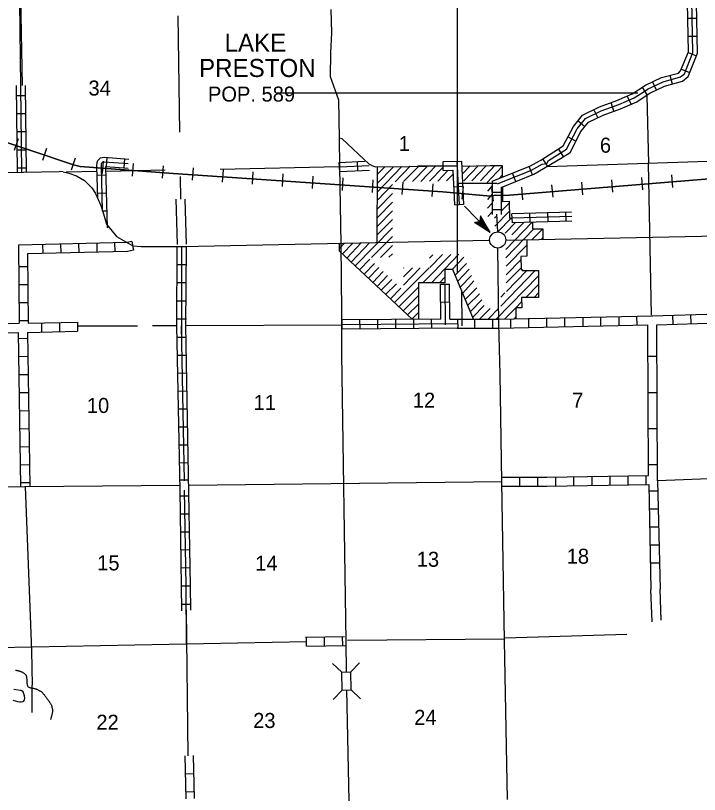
# Model space of a CAD drawing. Extents: x 1817418 to 2236108, y 15985408 to 16412015.
# Drawn here: x 2050448 to 2073203, y 16101360 to 16127272 of the extents above; entities that cross this region are included whole.
import ezdxf

# ---------------------------------------------------------------- set-up
doc = ezdxf.new("R2010")
doc.units = 0
for name, color, linetype in [('L1', 7, 'Continuous'), ('L11', 7, 'Continuous'), ('L13', 7, 'Continuous'), ('L14', 7, 'Continuous'), ('L15', 7, 'Continuous'), ('L16', 7, 'Continuous'), ('L18', 7, 'Continuous'), ('L28', 7, 'Continuous'), ('L4', 7, 'Continuous'), ('L5', 7, 'Continuous'), ('L8', 7, 'Continuous'), ('L9', 7, 'Continuous')]:
    doc.layers.add(name, color=color, linetype=linetype)

msp = doc.modelspace()

# ---------------------------------------------------------------- linework, layer by layer
at = {"layer": 'L1'}
for p, q in [((2065154, 16118703), (2065154, 16130704)), ((2059156, 16124700), (2071152, 16124701)), ((2065154, 16124701), (2065154, 16124701))]:
    msp.add_line(p, q, dxfattribs=at)
at = {"layer": 'L11'}
for p, q in [((2055840, 16119653), (2055790, 16121165)), ((2056136, 16119669), (2056093, 16121160)), ((2071630, 16107106), (2071591, 16108180)), ((2071929, 16107156), (2071893, 16108189))]:
    msp.add_line(p, q, dxfattribs=at)
at = {"layer": 'L13'}
for p, q in [((2050531, 16132469), (2050667, 16124948)), ((2055914, 16123396), (2055862, 16127267)), ((2071516, 16122355), (2071469, 16124600)), ((2079420, 16122625), (2068137, 16122239)), ((2055423, 16122129), (2053460, 16122088)), ((2061221, 16122235), (2057261, 16122150)), ((2071611, 16117303), (2071509, 16122354)), ((2053160, 16122082), (2052129, 16122061)), ((2055944, 16121162), (2055934, 16121921)), ((2054505, 16116944), (2052514, 16116934)), ((2055814, 16116949), (2055006, 16116949)), ((2061294, 16116976), (2056115, 16116949)), ((2080297, 16112118), (2071812, 16111796)), ((2066627, 16111759), (2056215, 16111638)), ((2050764, 16111599), (2045671, 16111479)), ((2055915, 16111636), (2050764, 16111599)), ((2050764, 16111599), (2050981, 16106146)), ((2056195, 16102649), (2056132, 16107496)), ((2070788, 16106685), (2066727, 16106558)), ((2060124, 16106433), (2045598, 16106151)), ((2066713, 16106524), (2061491, 16106477)), ((2050981, 16106146), (2051004, 16104995)), ((2051003, 16104089), (2051004, 16104995))]:
    msp.add_line(p, q, dxfattribs=at)
at = {"layer": 'L15'}
for p, q in [((2050539, 16123169), (2050397, 16122779)), ((2051479, 16122853), (2051347, 16122451)), ((2052430, 16122525), (2052298, 16122134)), ((2053364, 16122425), (2053327, 16122013)), ((2054362, 16122351), (2054330, 16121934)), ((2055355, 16122277), (2055328, 16121860)), ((2056353, 16122208), (2056321, 16121791)), ((2057356, 16122145), (2057319, 16121728)), ((2058348, 16122071), (2058322, 16121659)), ((2059346, 16122002), (2059320, 16121585)), ((2060344, 16121934), (2060312, 16121517)), ((2061337, 16121870), (2061310, 16121453)), ((2071279, 16121886), (2071310, 16121480)), ((2072271, 16121971), (2072303, 16121554)), ((2062340, 16121802), (2062313, 16121385)), ((2063338, 16121733), (2063306, 16121321)), ((2064336, 16121670), (2064304, 16121253)), ((2068285, 16121643), (2068322, 16121226)), ((2069278, 16121728), (2069315, 16121311)), ((2070281, 16121812), (2070312, 16121395)), ((2065339, 16121585), (2065297, 16121168)), ((2066279, 16121511), (2066337, 16121094)), ((2067287, 16121559), (2067319, 16121142))]:
    msp.add_line(p, q, dxfattribs=at)
for points in [[(2049462, 16123286), (2052372, 16122303), (2052599, 16122251), (2055687, 16122018), (2064663, 16121411), (2066247, 16121269), (2066421, 16121295), (2066754, 16121284), (2075830, 16122029), (2078465, 16122266), (2080888, 16122409), (2087736, 16123043), (2087937, 16123043), (2088401, 16123243), (2092678, 16125651)], [(2092678, 16125651), (2088401, 16123243), (2087937, 16123085), (2087736, 16123043), (2080888, 16122409), (2078465, 16122266), (2075830, 16122029), (2066754, 16121284), (2066421, 16121295), (2066247, 16121269), (2064663, 16121411), (2055687, 16122018), (2052599, 16122251), (2052372, 16122303), (2049462, 16123286)]]:
    msp.add_lwpolyline(points, dxfattribs=at)
at = {"layer": 'L16'}
for p, q in [((2062485, 16119728), (2062489, 16122236)), ((2063296, 16122251), (2062488, 16121413)), ((2063010, 16122230), (2062488, 16121697)), ((2062731, 16122245), (2062489, 16121993)), ((2063581, 16122261), (2063081, 16121744)), ((2063839, 16122245), (2063353, 16121748)), ((2064140, 16122251), (2063655, 16121752)), ((2064436, 16122277), (2063936, 16121757)), ((2064678, 16122232), (2064220, 16121762)), ((2064830, 16122122), (2064498, 16121766)), ((2065294, 16122267), (2066235, 16122280)), ((2065571, 16122271), (2065308, 16121998)), ((2065844, 16122274), (2065366, 16121774)), ((2066112, 16122278), (2065632, 16121775)), ((2066393, 16122282), (2065919, 16121777)), ((2066641, 16122254), (2066144, 16121724)), ((2066235, 16122280), (2066640, 16122285)), ((2066640, 16122287), (2066643, 16121895)), ((2065007, 16121999), (2064786, 16121771)), ((2066642, 16121963), (2066539, 16121853)), ((2062988, 16121648), (2062487, 16121129)), ((2066305, 16121603), (2066146, 16121433)), ((2062988, 16121350), (2062487, 16120841)), ((2066306, 16121335), (2066147, 16121156)), ((2066646, 16121367), (2066607, 16121328)), ((2066645, 16121569), (2066647, 16121090)), ((2066647, 16121095), (2066609, 16121055)), ((2066647, 16121090), (2066869, 16121092)), ((2066869, 16121092), (2066887, 16120533)), ((2062987, 16121064), (2062487, 16120556)), ((2066308, 16121029), (2066148, 16120869)), ((2066871, 16121026), (2066611, 16120761)), ((2062987, 16120779), (2062486, 16120270)), ((2066310, 16120742), (2066162, 16120587)), ((2066463, 16120611), (2066387, 16120534)), ((2066890, 16120780), (2066396, 16120271)), ((2062987, 16120493), (2062486, 16119985)), ((2066934, 16120534), (2066497, 16120078)), ((2067074, 16120379), (2066736, 16120031)), ((2067639, 16120396), (2066761, 16119494)), ((2066887, 16120533), (2066973, 16120534)), ((2067356, 16120387), (2066958, 16119978)), ((2067649, 16120396), (2067653, 16120176)), ((2062986, 16120208), (2061745, 16118948)), ((2067696, 16120176), (2066765, 16119215)), ((2067989, 16120179), (2067637, 16119819)), ((2067653, 16120176), (2067988, 16120174)), ((2067988, 16120174), (2067993, 16119825)), ((2062986, 16119923), (2062286, 16119218)), ((2067458, 16119815), (2067456, 16119266)), ((2067993, 16119885), (2067932, 16119824)), ((2061389, 16119699), (2061223, 16119522)), ((2061223, 16119437), (2061224, 16119695)), ((2061669, 16119705), (2061327, 16119340)), ((2061949, 16119711), (2061473, 16119203)), ((2062229, 16119716), (2061619, 16119066)), ((2062985, 16119626), (2062592, 16119224)), ((2067457, 16119634), (2066769, 16118930)), ((2063651, 16117164), (2061223, 16119437)), ((2062985, 16119347), (2062871, 16119230)), ((2064932, 16119326), (2063997, 16118379)), ((2064332, 16119315), (2064222, 16119200)), ((2064653, 16119321), (2064227, 16118895)), ((2065199, 16119331), (2064728, 16118841)), ((2067456, 16119266), (2067263, 16119262)), ((2067263, 16119262), (2067269, 16118824)), ((2062239, 16119171), (2061887, 16118815)), ((2062396, 16119024), (2062046, 16118667)), ((2065368, 16119233), (2064978, 16118827)), ((2065456, 16119023), (2065076, 16118638)), ((2067266, 16119145), (2066773, 16118643)), ((2062540, 16118889), (2062191, 16118531)), ((2062683, 16118755), (2062337, 16118394)), ((2064212, 16118880), (2063055, 16117722)), ((2063368, 16118878), (2063353, 16118863)), ((2063913, 16118879), (2063354, 16118298)), ((2063658, 16118879), (2063354, 16118579)), ((2064728, 16118841), (2064284, 16118380)), ((2064996, 16118827), (2064728, 16118822)), ((2064728, 16118822), (2064735, 16118381)), ((2065691, 16117172), (2064996, 16118827)), ((2065536, 16118833), (2065160, 16118437)), ((2067739, 16118790), (2066592, 16117602)), ((2067268, 16118876), (2066777, 16118379)), ((2067462, 16118790), (2066779, 16118095)), ((2067269, 16118824), (2067301, 16118823)), ((2067301, 16118823), (2067302, 16118790)), ((2067302, 16118790), (2067847, 16118789)), ((2067847, 16118789), (2067851, 16117891)), ((2062828, 16118619), (2062477, 16118263)), ((2062968, 16118488), (2062609, 16118139)), ((2064732, 16118571), (2064549, 16118381)), ((2065623, 16118626), (2065245, 16118234)), ((2067848, 16118614), (2066437, 16117176)), ((2063118, 16118347), (2062762, 16117996)), ((2063854, 16118239), (2063201, 16117586)), ((2064735, 16118381), (2063854, 16118379)), ((2063854, 16118379), (2063856, 16117166)), ((2065700, 16118442), (2065327, 16118040)), ((2067849, 16118325), (2067425, 16117891)), ((2063267, 16118208), (2062920, 16117848)), ((2065798, 16118210), (2065414, 16117833)), ((2065882, 16118010), (2065498, 16117633)), ((2066728, 16118043), (2066591, 16117904)), ((2067851, 16118051), (2067700, 16117891)), ((2063855, 16117957), (2063347, 16117449)), ((2065963, 16117817), (2065583, 16117429)), ((2067292, 16117756), (2067090, 16117550)), ((2067851, 16117891), (2067287, 16117891)), ((2067287, 16117891), (2067293, 16117553)), ((2063855, 16117675), (2063493, 16117312)), ((2066043, 16117625), (2065665, 16117234)), ((2066236, 16117525), (2065885, 16117173)), ((2066519, 16117526), (2066179, 16117175)), ((2067093, 16117553), (2066729, 16117181)), ((2067293, 16117553), (2067092, 16117550)), ((2067092, 16117550), (2067095, 16117184)), ((2063856, 16117392), (2063639, 16117175)), ((2067095, 16117250), (2067036, 16117188))]:
    msp.add_line(p, q, dxfattribs=at)
msp.add_circle((2066492, 16119808), 269, dxfattribs=at)
at = {"layer": 'L18'}
for p, q in [((2061305, 16105428), (2060994, 16105719)), ((2061606, 16105434), (2061896, 16105735)), ((2061305, 16105428), (2061606, 16105434)), ((2061310, 16104826), (2061305, 16105428)), ((2061611, 16104837), (2061606, 16105434)), ((2061310, 16104826), (2061020, 16104520)), ((2061310, 16104826), (2061611, 16104837)), ((2061611, 16104837), (2061923, 16104536))]:
    msp.add_line(p, q, dxfattribs=at)
at = {"layer": 'L28'}
for p, q in [((2066236, 16120059), (2065386, 16120936)), ((2065920, 16120609), (2065898, 16120429)), ((2066236, 16120059), (2065920, 16120609)), ((2065714, 16120387), (2065898, 16120429)), ((2066236, 16120059), (2065714, 16120387)), ((2066152, 16120154), (2065740, 16120387)), ((2066115, 16120160), (2065756, 16120371)), ((2066057, 16120228), (2065788, 16120387)), ((2066015, 16120271), (2065830, 16120403)), ((2065935, 16120345), (2065846, 16120408)), ((2065914, 16120360), (2065862, 16120408)), ((2066036, 16120286), (2065904, 16120461)), ((2065978, 16120345), (2065914, 16120434)), ((2065914, 16120403), (2065914, 16120434)), ((2066136, 16120176), (2065920, 16120535)), ((2066205, 16120117), (2065930, 16120550)), ((2066094, 16120228), (2065930, 16120487)), ((2066046, 16120260), (2065946, 16120376)), ((2066020, 16120329), (2065946, 16120376))]:
    msp.add_line(p, q, dxfattribs=at)
at = {"layer": 'L4'}
for p, q in [((2061189, 16124468), (2061215, 16123196)), ((2061215, 16123196), (2061231, 16122235)), ((2061231, 16122235), (2061273, 16119679)), ((2063538, 16122251), (2064677, 16122269)), ((2066469, 16120492), (2066463, 16120667)), ((2066490, 16120075), (2066469, 16120492)), ((2061273, 16119679), (2061294, 16117388)), ((2066527, 16117029), (2066490, 16119537)), ((2061294, 16117388), (2061294, 16117034)), ((2066569, 16115344), (2066527, 16117029)), ((2066627, 16111759), (2066569, 16115344)), ((2066712, 16106479), (2066627, 16111759)), ((2061432, 16106458), (2061448, 16105428)), ((2066812, 16101194), (2066712, 16106479)), ((2061463, 16104837), (2061537, 16101152))]:
    msp.add_line(p, q, dxfattribs=at)
for points in [[(2060935, 16127478), (2060957, 16126702), (2060930, 16126036), (2060920, 16125250), (2061189, 16124468)], [(2062281, 16122295), (2062213, 16122325), (2061310, 16123175), (2061215, 16123196)], [(2062281, 16122295), (2062414, 16122235), (2063538, 16122251)], [(2061294, 16117034), (2061294, 16116020), (2061432, 16106458)], [(2050446, 16105490), (2050466, 16105489), (2050486, 16105487), (2050506, 16105484), (2050526, 16105481), (2050545, 16105476), (2050564, 16105471), (2050583, 16105465), (2050602, 16105458), (2050621, 16105451), (2050639, 16105443), (2050658, 16105435), (2050675, 16105426), (2050693, 16105416), (2050710, 16105406), (2050726, 16105394), (2050742, 16105382), (2050757, 16105369), (2050771, 16105354), (2050785, 16105340), (2050791, 16105332), (2050797, 16105324), (2050800, 16105316), (2050805, 16105305), (2050810, 16105286), (2050814, 16105266), (2050816, 16105247), (2050817, 16105227), (2050818, 16105207), (2050818, 16105187), (2050820, 16105167), (2050823, 16105097)], [(2050823, 16105097), (2050824, 16105088), (2050824, 16105068), (2050826, 16105048), (2050829, 16105028), (2050832, 16105009), (2050833, 16104998), (2050836, 16104989), (2050840, 16104979), (2050845, 16104971), (2050857, 16104956), (2050872, 16104942), (2050888, 16104930), (2050906, 16104921), (2050925, 16104915), (2050944, 16104910), (2050964, 16104906), (2050984, 16104902), (2051003, 16104898), (2051023, 16104895), (2051043, 16104892), (2051062, 16104887), (2051082, 16104882), (2051101, 16104878), (2051129, 16104870)], [(2050357, 16104497), (2050515, 16104451), (2050594, 16104440), (2050634, 16104441), (2050692, 16104454), (2050726, 16104476), (2050746, 16104510), (2050753, 16104549), (2050746, 16104644), (2050704, 16104768), (2050657, 16104804), (2050619, 16104815), (2050461, 16104842), (2050387, 16104850)], [(2051129, 16104870), (2051140, 16104866), (2051158, 16104858), (2051176, 16104849), (2051194, 16104840), (2051212, 16104831), (2051229, 16104821), (2051246, 16104811), (2051264, 16104802), (2051282, 16104793), (2051299, 16104783), (2051315, 16104771), (2051330, 16104757), (2051344, 16104743), (2051357, 16104728), (2051369, 16104712), (2051382, 16104697), (2051395, 16104681), (2051407, 16104665), (2051419, 16104650), (2051432, 16104634), (2051445, 16104619), (2051457, 16104603), (2051469, 16104587), (2051481, 16104571), (2051492, 16104555), (2051517, 16104521)], [(2051517, 16104521), (2051521, 16104515), (2051533, 16104499), (2051543, 16104484), (2051545, 16104483), (2051556, 16104467), (2051568, 16104451), (2051572, 16104445), (2051580, 16104434), (2051591, 16104417), (2051601, 16104400), (2051611, 16104383), (2051620, 16104365), (2051630, 16104348), (2051638, 16104330), (2051645, 16104311), (2051651, 16104292), (2051655, 16104272), (2051660, 16104253), (2051665, 16104233), (2051669, 16104214), (2051672, 16104194), (2051674, 16104174), (2051675, 16104154), (2051676, 16104134), (2051675, 16104114), (2051673, 16104094), (2051669, 16104075), (2051665, 16104055), (2051661, 16104036), (2051656, 16104016), (2051651, 16103997), (2051645, 16103978), (2051640, 16103958), (2051635, 16103939), (2051630, 16103920), (2051625, 16103900), (2051621, 16103881), (2051617, 16103861), (2051614, 16103849)]]:
    msp.add_lwpolyline(points, dxfattribs=at)
at = {"layer": 'L5'}
for p, q in [((2045397, 16122002), (2050714, 16122061)), ((2050714, 16122061), (2051912, 16122087)), ((2052028, 16122071), (2051912, 16122087)), ((2066770, 16119801), (2080312, 16120086)), ((2055978, 16119584), (2066210, 16119801))]:
    msp.add_line(p, q, dxfattribs=at)
for points in [[(2052028, 16122071), (2052224, 16122034), (2052472, 16121944), (2052746, 16121786), (2052989, 16121543), (2053105, 16121358), (2053280, 16120952)], [(2053280, 16120952), (2053369, 16120677), (2053470, 16120329), (2053802, 16119927), (2054346, 16119611)], [(2054346, 16119611), (2054631, 16119584), (2055978, 16119584)]]:
    msp.add_lwpolyline(points, dxfattribs=at)
at = {"layer": 'L8'}
for p, q in [((2072810, 16127187), (2073111, 16127187)), ((2072831, 16126586), (2073127, 16126586)), ((2072831, 16126042), (2073105, 16125936)), ((2072604, 16125487), (2072878, 16125376)), ((2072218, 16125287), (2072298, 16124996)), ((2071638, 16125070), (2071764, 16124796)), ((2071463, 16124637), (2071305, 16124885)), ((2071479, 16124827), (2071479, 16124827)), ((2071490, 16124827), (2071490, 16124827)), ((2050481, 16124611), (2050782, 16124611)), ((2070930, 16124326), (2070803, 16124600)), ((2070360, 16124093), (2070265, 16124378)), ((2050487, 16124009), (2050788, 16124009)), ((2069821, 16123877), (2069689, 16124146)), ((2069394, 16123576), (2069156, 16123771)), ((2050497, 16123412), (2050798, 16123412)), ((2069088, 16123095), (2068829, 16123238)), ((2050502, 16122810), (2050803, 16122810)), ((2068681, 16122583), (2068512, 16122837)), ((2053470, 16122254), (2053493, 16122552)), ((2054065, 16122209), (2054088, 16122507)), ((2061221, 16122388), (2062071, 16122425)), ((2061236, 16122087), (2061221, 16122388)), ((2061838, 16122119), (2061822, 16122420)), ((2064675, 16122419), (2065286, 16122429)), ((2064680, 16122120), (2064675, 16122418)), ((2065136, 16122422), (2065209, 16120976)), ((2065286, 16122429), (2065358, 16120984)), ((2068161, 16122256), (2067992, 16122509)), ((2050513, 16122208), (2050814, 16122208)), ((2061231, 16122235), (2062218, 16122288)), ((2061231, 16122235), (2061231, 16122235)), ((2061236, 16122087), (2062229, 16122134)), ((2062218, 16122288), (2062218, 16122288)), ((2065138, 16122266), (2063824, 16122266)), ((2064677, 16122269), (2065143, 16122277)), ((2064680, 16122119), (2065001, 16122125)), ((2065001, 16122125), (2065058, 16120978)), ((2065143, 16122277), (2065180, 16121538)), ((2067646, 16121976), (2067535, 16122251)), ((2068127, 16122351), (2068127, 16122351)), ((2050714, 16122061), (2050714, 16122061)), ((2053462, 16121959), (2053164, 16121951)), ((2067097, 16121754), (2066981, 16122034)), ((2066463, 16121686), (2065170, 16121686)), ((2066304, 16121759), (2066310, 16120651)), ((2066479, 16121670), (2066479, 16121670)), ((2053476, 16121362), (2053178, 16121355)), ((2065328, 16121580), (2065030, 16121565)), ((2066306, 16121395), (2066607, 16121395)), ((2066453, 16121342), (2066453, 16121342)), ((2066606, 16121554), (2066611, 16120651)), ((2065357, 16120984), (2065060, 16120969)), ((2066305, 16120820), (2066611, 16120820)), ((2066453, 16121026), (2066453, 16121026)), ((2053491, 16120766), (2053342, 16120762)), ((2068945, 16120735), (2066965, 16120677)), ((2066981, 16120376), (2066965, 16120677)), ((2068956, 16120587), (2066970, 16120529)), ((2067572, 16120392), (2067562, 16120693)), ((2068169, 16120408), (2068164, 16120709)), ((2068771, 16120429), (2068760, 16120725)), ((2068956, 16120434), (2066970, 16120376)), ((2067472, 16120508), (2067472, 16120508)), ((2051347, 16119658), (2051353, 16119362)), ((2051944, 16119679), (2051954, 16119378)), ((2052546, 16119685), (2052556, 16119384)), ((2053148, 16119700), (2053153, 16119405)), ((2053744, 16119716), (2053755, 16119421)), ((2054320, 16119758), (2054373, 16119463)), ((2054346, 16119611), (2054346, 16119611)), ((2055814, 16116949), (2055830, 16119584)), ((2055830, 16119584), (2056131, 16119584)), ((2055978, 16119584), (2055978, 16119584)), ((2055978, 16116654), (2055978, 16119584)), ((2056115, 16116949), (2056131, 16119584)), ((2050698, 16119463), (2050698, 16119463)), ((2050555, 16118929), (2050856, 16118929)), ((2055830, 16118988), (2056131, 16118988)), ((2050555, 16118328), (2050856, 16118328)), ((2055830, 16118386), (2056131, 16118386)), ((2064603, 16117172), (2064591, 16118336)), ((2064592, 16118336), (2064890, 16118339)), ((2064755, 16116978), (2064741, 16118338)), ((2064903, 16117168), (2064891, 16118339)), ((2050561, 16117726), (2050862, 16117726)), ((2055830, 16117784), (2056131, 16117784)), ((2064598, 16117739), (2064896, 16117743)), ((2055830, 16117187), (2056131, 16117187)), ((2066527, 16117176), (2071638, 16117287)), ((2066928, 16116886), (2066928, 16117187)), ((2067530, 16116902), (2067530, 16117203)), ((2068127, 16116912), (2068127, 16117208)), ((2068728, 16116928), (2068728, 16117229)), ((2069330, 16116934), (2069330, 16117235)), ((2069927, 16116949), (2069927, 16117250)), ((2070529, 16116960), (2070529, 16117261)), ((2071131, 16116976), (2071120, 16117277)), ((2071627, 16117287), (2076723, 16117436)), ((2072329, 16117002), (2072319, 16117303)), ((2072931, 16117029), (2072921, 16117330)), ((2045431, 16116925), (2050571, 16117034)), ((2050571, 16117129), (2050872, 16117129)), ((2050872, 16117044), (2052514, 16117071)), ((2051316, 16117044), (2051316, 16116744)), ((2051912, 16117050), (2051912, 16116754)), ((2052514, 16117071), (2052514, 16116770)), ((2064603, 16117172), (2061310, 16117145)), ((2061310, 16116844), (2061310, 16117145)), ((2061312, 16116995), (2065166, 16117027)), ((2061909, 16116851), (2061907, 16117149)), ((2062506, 16116855), (2062503, 16117154)), ((2063103, 16116860), (2063100, 16117159)), ((2063699, 16116865), (2063697, 16117164)), ((2064296, 16116870), (2064293, 16117168)), ((2064903, 16117168), (2066527, 16117176)), ((2065170, 16116871), (2065167, 16117169)), ((2065730, 16116870), (2065730, 16117171)), ((2066331, 16116876), (2066331, 16117176)), ((2066527, 16117029), (2066527, 16117029)), ((2066527, 16116876), (2071490, 16116986)), ((2071638, 16117134), (2071638, 16117134)), ((2071786, 16116986), (2076770, 16117134)), ((2045436, 16116624), (2050539, 16116728)), ((2050539, 16116728), (2050613, 16111611)), ((2050840, 16116733), (2052514, 16116770)), ((2050840, 16116733), (2050917, 16111609)), ((2065143, 16116870), (2061310, 16116844)), ((2065143, 16116870), (2066527, 16116876)), ((2050545, 16116527), (2050846, 16116538)), ((2056121, 16116563), (2055822, 16116558)), ((2050555, 16115925), (2050856, 16115936)), ((2056132, 16115967), (2055834, 16115961)), ((2050561, 16115328), (2050862, 16115334)), ((2056144, 16115370), (2055846, 16115365)), ((2050571, 16114727), (2050872, 16114737)), ((2056155, 16114774), (2055857, 16114768)), ((2050582, 16114125), (2050877, 16114135)), ((2056167, 16114177), (2055869, 16114172)), ((2056179, 16113581), (2055880, 16113575)), ((2050587, 16113528), (2050888, 16113533)), ((2050598, 16112926), (2050898, 16112937)), ((2056190, 16112984), (2055892, 16112979)), ((2050603, 16112329), (2050904, 16112335)), ((2056202, 16112388), (2055904, 16112382)), ((2056210, 16111820), (2055912, 16111814)), ((2066627, 16111912), (2068121, 16111918)), ((2066627, 16111611), (2066627, 16111912)), ((2066627, 16111759), (2066627, 16111759)), ((2067229, 16111611), (2067229, 16111912)), ((2067831, 16111617), (2067831, 16111918)), ((2068121, 16111918), (2071511, 16111976)), ((2068121, 16111770), (2068121, 16111770)), ((2068428, 16111627), (2068428, 16111928)), ((2069029, 16111638), (2069029, 16111933)), ((2069631, 16111643), (2069631, 16111944)), ((2070228, 16111654), (2070228, 16111955)), ((2070830, 16111659), (2070830, 16111960)), ((2071426, 16111675), (2071426, 16111976)), ((2071664, 16111828), (2071664, 16111828)), ((2050603, 16111737), (2050904, 16111742)), ((2050613, 16111611), (2050613, 16111601)), ((2050761, 16111611), (2050761, 16111611)), ((2066627, 16111611), (2068121, 16111617)), ((2068121, 16111617), (2071522, 16111675)), ((2056222, 16111283), (2055924, 16111278)), ((2071522, 16111458), (2071822, 16111458)), ((2071537, 16110862), (2071838, 16110862)), ((2056232, 16110687), (2055934, 16110682)), ((2071548, 16110260), (2071844, 16110260)), ((2056242, 16110090), (2055944, 16110085)), ((2056252, 16109493), (2055954, 16109489)), ((2071564, 16109663), (2071865, 16109668)), ((2056262, 16108897), (2055963, 16108892)), ((2071569, 16109061), (2071870, 16109066)), ((2055972, 16108295), (2056273, 16108295)), ((2055980, 16107473), (2055972, 16108295)), ((2056136, 16106384), (2056120, 16108295)), ((2056281, 16107486), (2056273, 16108295)), ((2055978, 16107694), (2056279, 16107694)), ((2060097, 16106592), (2061390, 16106611)), ((2060112, 16106595), (2060122, 16106294)), ((2060714, 16106601), (2060719, 16106300)), ((2061310, 16106611), (2061321, 16106310)), ((2060130, 16106293), (2061421, 16106310)), ((2061432, 16106458), (2061432, 16106458)), ((2056079, 16102649), (2056115, 16101210)), ((2056405, 16101220), (2056372, 16102650)), ((2056390, 16102044), (2056089, 16102033)), ((2056405, 16101442), (2056104, 16101437))]:
    msp.add_line(p, q, dxfattribs=at)
for points in [[(2050661, 16122071), (2050587, 16127742), (2050555, 16131211)], [(2071411, 16124959), (2071944, 16125213), (2072504, 16125361), (2072578, 16125429), (2072836, 16126068), (2072805, 16127694)], [(2071479, 16124827), (2071997, 16125070), (2072572, 16125229), (2072704, 16125334), (2072989, 16126042), (2072952, 16127784)], [(2071548, 16124695), (2072044, 16124928), (2072636, 16125091), (2072831, 16125244), (2073137, 16126021), (2073105, 16127700)], [(2050513, 16122071), (2050476, 16124949)], [(2050814, 16122071), (2050776, 16124948)], [(2067931, 16122467), (2068665, 16122937), (2069014, 16123586), (2069315, 16123961), (2069880, 16124241), (2070460, 16124452), (2070962, 16124669), (2071405, 16124954)], [(2068127, 16122351), (2068179, 16122446), (2068781, 16122826), (2069135, 16123502), (2069415, 16123845), (2069938, 16124104), (2070518, 16124310), (2071036, 16124537), (2071490, 16124827)], [(2068581, 16122520), (2068897, 16122721), (2069262, 16123418), (2069510, 16123729), (2069996, 16123961), (2070582, 16124167), (2071115, 16124400), (2071569, 16124701)], [(2053182, 16121181), (2053156, 16122266), (2053160, 16122384), (2053189, 16122454), (2053225, 16122498), (2053275, 16122535), (2053331, 16122553), (2053391, 16122560), (2054212, 16122498)], [(2053342, 16120762), (2053306, 16122265), (2053309, 16122351), (2053320, 16122377), (2053329, 16122389), (2053344, 16122399), (2053364, 16122406), (2053394, 16122410), (2054200, 16122348)], [(2066304, 16121759), (2067556, 16122261), (2067921, 16122467), (2067931, 16122467)], [(2066606, 16121554), (2067688, 16121992), (2068581, 16122520)], [(2053505, 16120206), (2053456, 16122255), (2054189, 16122199)], [(2066479, 16121670), (2067620, 16122129), (2067973, 16122325), (2068127, 16122351)], [(2054320, 16119753), (2054146, 16119727), (2050545, 16119637)], [(2050545, 16119637), (2050571, 16117044)], [(2054373, 16119463), (2054177, 16119426), (2050846, 16119341)], [(2050846, 16119341), (2050872, 16117044)], [(2065312, 16116949), (2065302, 16118137)], [(2055920, 16111485), (2055814, 16116949)], [(2056064, 16111788), (2055964, 16116952)], [(2056273, 16108295), (2056115, 16116949)], [(2071812, 16111796), (2071893, 16108189)], [(2056122, 16108298), (2056070, 16111487)], [(2071522, 16111675), (2071591, 16108180)], [(2055972, 16108295), (2055920, 16111485)]]:
    msp.add_lwpolyline(points, dxfattribs=at)
at = {"layer": 'L9'}
for p, q in [((2071511, 16111976), (2071490, 16116986)), ((2071812, 16111796), (2071786, 16116986)), ((2071495, 16115936), (2071796, 16115936)), ((2071495, 16114737), (2071796, 16114737)), ((2071506, 16113533), (2071807, 16113533)), ((2071511, 16112335), (2071812, 16112335))]:
    msp.add_line(p, q, dxfattribs=at)

# ---------------------------------------------------------------- texts
at = {"layer": 'L14'}
for s, p in [('34', (2052873, 16124611)), ('1', (2063195, 16122763)), ('6', (2069890, 16122710)), ('11', (2058369, 16114151)), ('12', (2063665, 16114225)), ('7', (2068966, 16114222)), ('10', (2052820, 16114051)), ('13', (2063797, 16108934)), ('18', (2068787, 16109035)), ('15', (2053164, 16108813)), ('14', (2058422, 16108802)), ('22', (2053137, 16103512)), ('23', (2058354, 16103570)), ('24', (2063713, 16103675))]:
    msp.add_text(s, height=500, rotation=360, dxfattribs=at).set_placement(p)
at = {"layer": 'L16'}
for s, height, p in [('LAKE', 600, (2057403, 16126068)), ('PRESTON', 600, (2056553, 16125229)), ('POP. 589', 500, (2056849, 16124410))]:
    msp.add_text(s, height=height, rotation=360, dxfattribs=at).set_placement(p)

doc.saveas('drawing.dxf')
